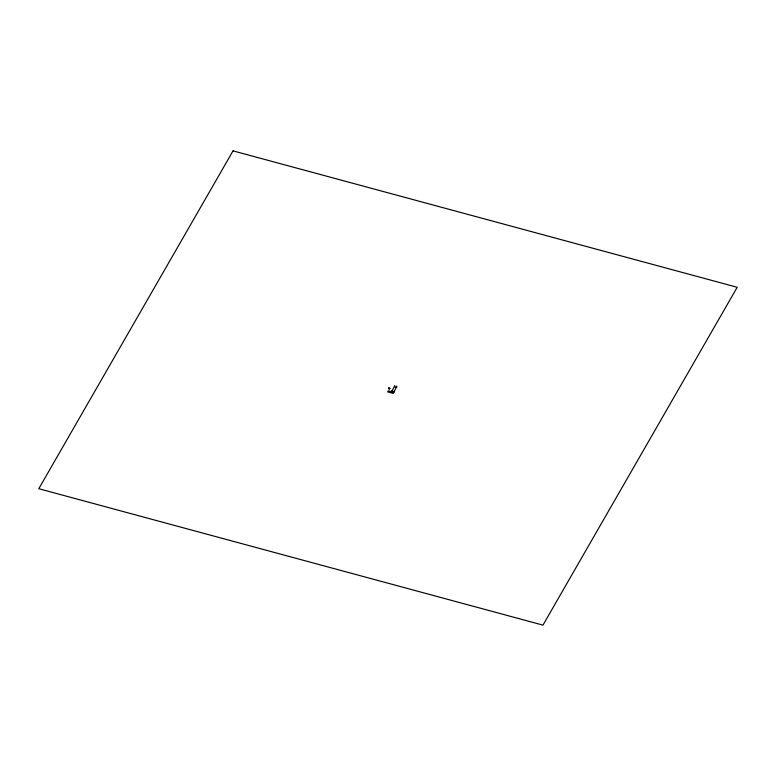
<?xml version="1.0" encoding="UTF-8"?>
<svg xmlns="http://www.w3.org/2000/svg" width="776" height="776" viewBox="0 0 776 776"><rect width="100%" height="100%" fill="white"/><g stroke="black" fill="none" stroke-linecap="round" stroke-linejoin="round"><path stroke-width="1.16" d="M389.707 388.369L389.542 388.931L388.543 388.66L388.766 388L389.765 388.262L389.406 388.844L389.678 388.243M388.63 388.63L388.766 388M391.841 390.6L391.725 391.793L394.751 385.536M393.985 391.182L393.868 392.365L388.252 390.852L387.66 391.88L393.277 393.403L396.895 386.118M394.635 386.72L396.779 387.302M388.572 388.33L389.727 388.592M233.042 150.874L38.8 488.715L542.957 625.126L737.2 287.285L233.042 150.874"/></g></svg>
